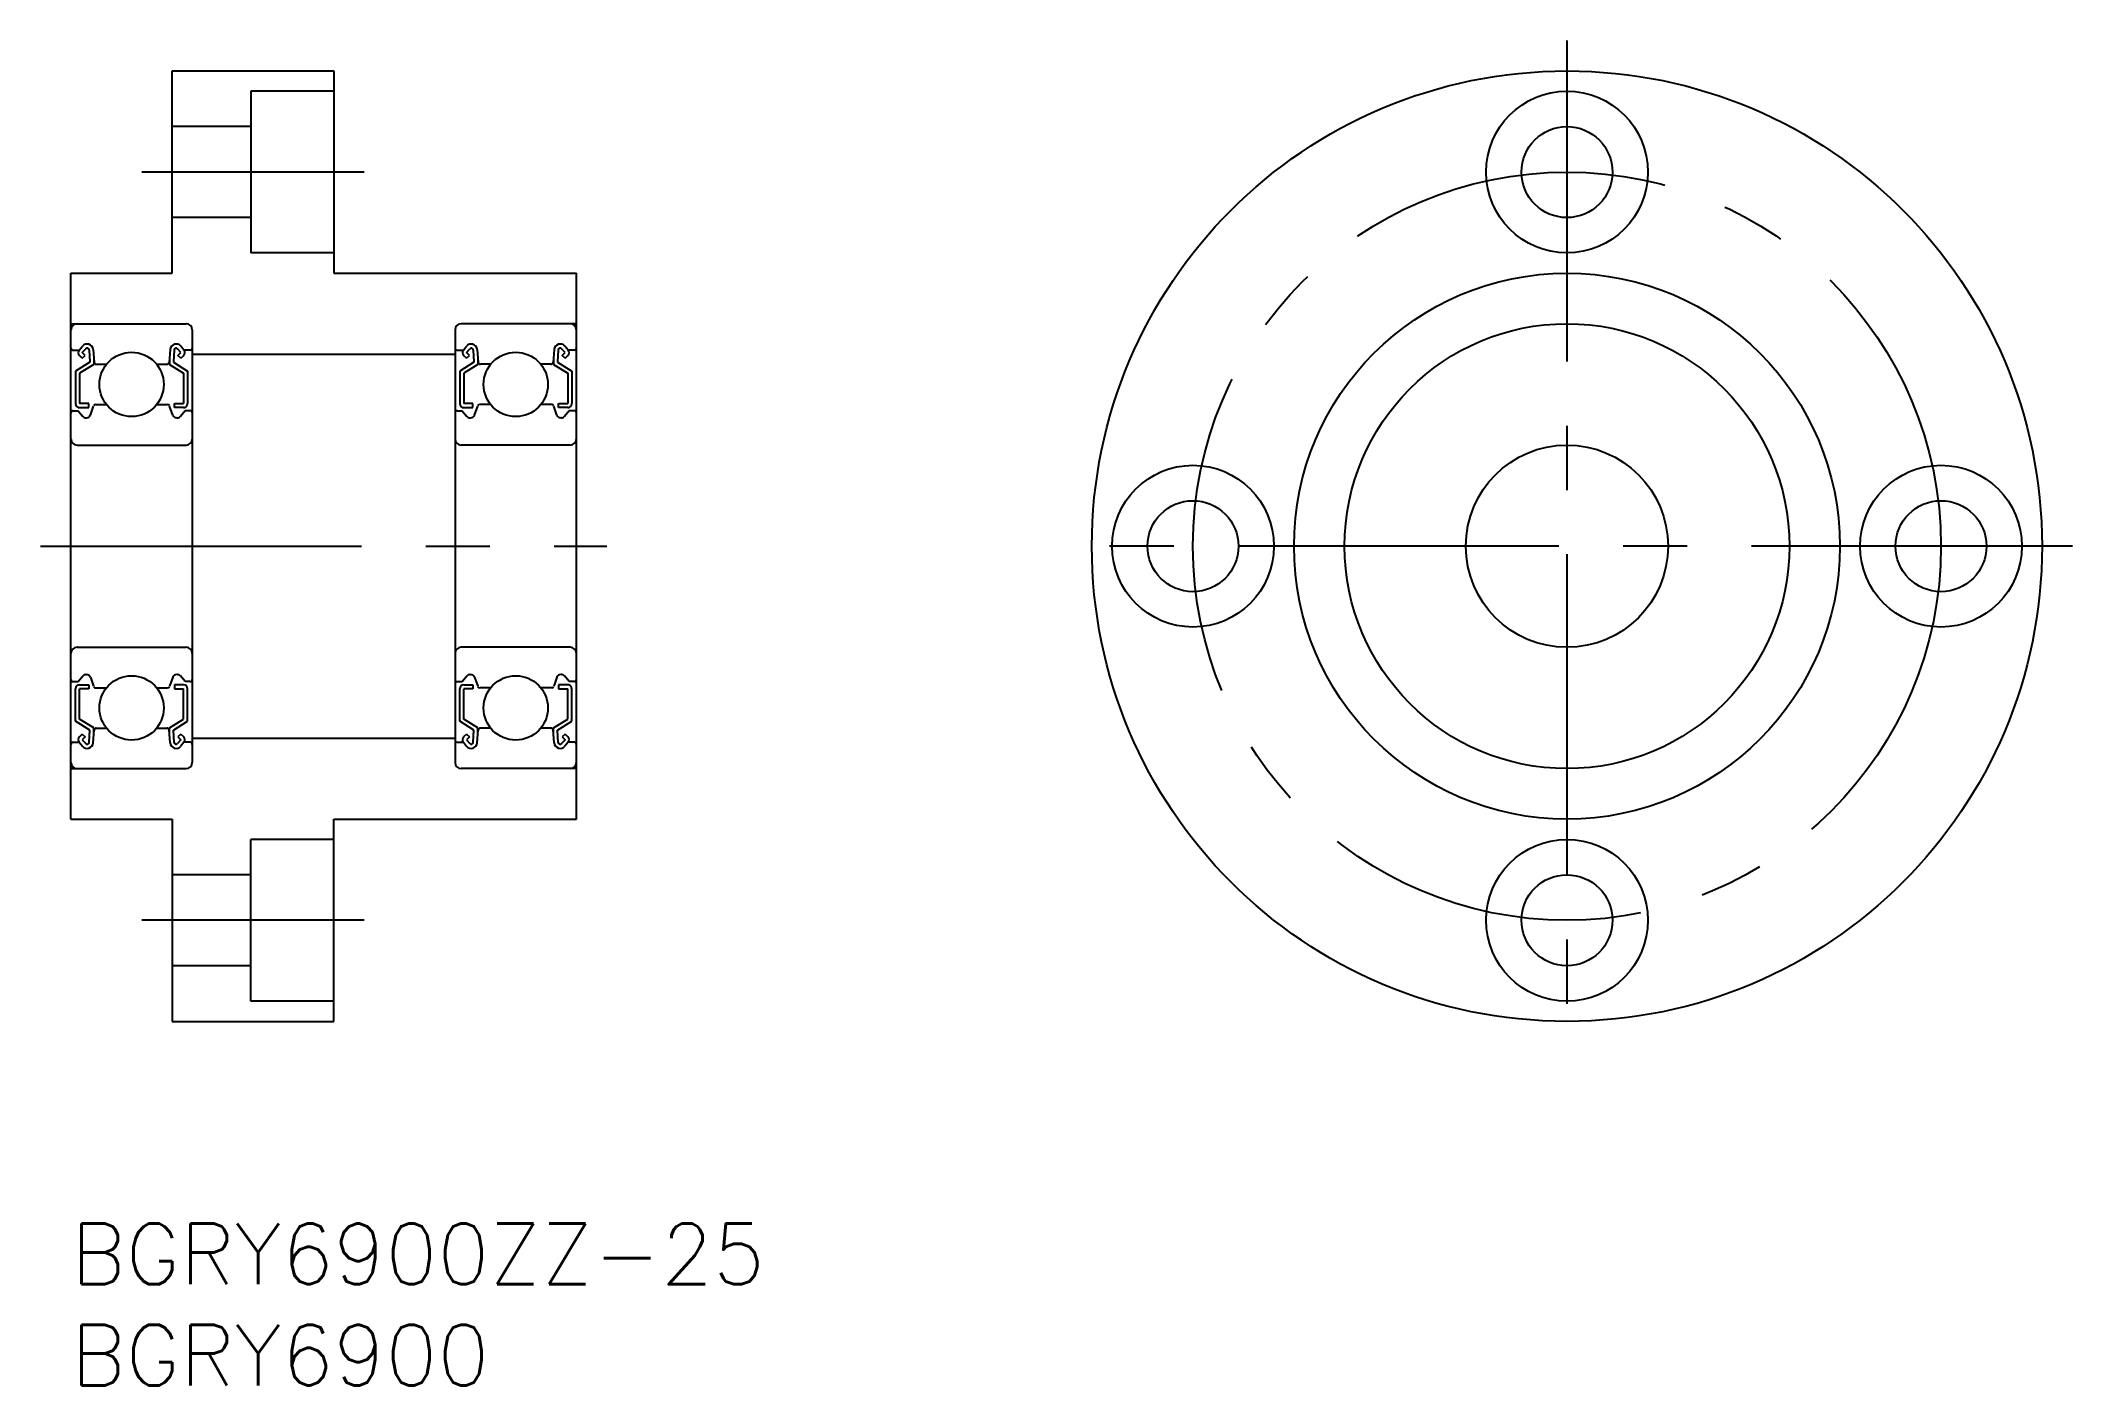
# Model space of a CAD drawing. Extents: x -1 to 99, y -8 to 59.
import ezdxf

# ---------------------------------------------------------------- set-up
doc = ezdxf.new("R2010")
doc.units = 0
doc.header["$LTSCALE"] = 0.5
doc.linetypes.add('CENTER', pattern=[50.8, 31.75, -6.35, 6.35, -6.35])
for name, color, linetype in [('MSM_CENTER', 1, 'CENTER'), ('MSM_CONTINUOUS', 7, 'CONTINUOUS'), ('MSM_PART_NUMBER', 7, 'CONTINUOUS')]:
    doc.layers.add(name, color=color, linetype=linetype)
doc.styles.get("Standard").update_dxf_attribs({"font": 'txt.shx', "height": 3, "bigfont": 'bigfont.shx'})

# ---------------------------------------------------------------- blocks, each defined once
blk = doc.blocks.new('*U2')
at = {"layer": 'MSM_PART_NUMBER'}
blk.add_text('BGRY6900ZZ-25', height=3, dxfattribs=at).set_placement((0, -3))
blk = doc.blocks.new('*U3')
at = {"layer": 'MSM_PART_NUMBER'}
blk.add_text('BGRY6900', height=3, dxfattribs=at).set_placement((0, -8))

msp = doc.modelspace()

# ---------------------------------------------------------------- linework, layer by layer
at = {"layer": 'MSM_CENTER'}
for p, q in [((74, 58.5), (74, 8.5)), ((14.5, 52), (3.5, 52)), ((-1.5, 33.5), (26.5, 33.5)), ((99, 33.5), (49, 33.5)), ((14.5, 15), (3.5, 15))]:
    msp.add_line(p, q, dxfattribs=at)
msp.add_circle((74, 33.5), 18.5, dxfattribs=at)
at = {"layer": 'MSM_CONTINUOUS'}
for p, q in [((5, 57), (13, 57)), ((5, 47), (5, 57)), ((13, 57), (13, 47)), ((13, 56), (8.9, 56)), ((8.9, 56), (8.9, 48)), ((8.9, 54.25), (5, 54.25)), ((8.9, 49.75), (5, 49.75)), ((13, 48), (8.9, 48)), ((0, 20), (0, 47)), ((0, 47), (5, 47)), ((13, 47), (25, 47)), ((25, 20), (25, 47)), ((0, 44.5), (5.7, 44.5)), ((25, 44.5), (19.3, 44.5)), ((0.41, 43.2), (0.57, 43.39)), ((0.56, 43.07), (0.73, 43.26)), ((1.1, 43.23), (1.15, 42.59)), ((4.9, 43.23), (4.85, 42.59)), ((5.44, 43.07), (5.27, 43.26)), ((5.59, 43.2), (5.43, 43.39)), ((6, 44.2), (6, 22.8)), ((19, 44.2), (19, 22.8)), ((19.41, 43.2), (19.57, 43.39)), ((19.56, 43.07), (19.73, 43.26)), ((20.1, 43.23), (20.15, 42.59)), ((23.9, 43.23), (23.85, 42.59)), ((24.44, 43.07), (24.27, 43.26)), ((24.59, 43.2), (24.43, 43.39)), ((0.1, 43.2), (0.41, 43.2)), ((0.93, 42.6), (0.23, 42.16)), ((0.56, 42.79), (0.42, 42.93)), ((1.13, 42.49), (0.43, 42.05)), ((0.7, 42.93), (0.56, 43.07)), ((0.56, 42.79), (0.7, 42.93)), ((0.9, 43.21), (0.93, 42.6)), ((1.13, 42.83), (1.13, 42.49)), ((1.25, 42.5), (1.77, 42.5)), ((4.23, 42.5), (4.75, 42.5)), ((4.87, 42.83), (4.87, 42.49)), ((4.87, 42.49), (5.57, 42.05)), ((5.1, 43.21), (5.07, 42.6)), ((5.07, 42.6), (5.77, 42.16)), ((5.29, 42.93), (5.44, 43.07)), ((5.44, 42.79), (5.29, 42.93)), ((5.44, 42.79), (5.58, 42.93)), ((5.9, 43.2), (5.59, 43.2)), ((6, 43), (19, 43)), ((19.1, 43.2), (19.41, 43.2)), ((19.93, 42.6), (19.23, 42.16)), ((19.56, 42.79), (19.42, 42.93)), ((20.13, 42.49), (19.43, 42.05)), ((19.71, 42.93), (19.56, 43.07)), ((19.56, 42.79), (19.71, 42.93)), ((19.9, 43.21), (19.93, 42.6)), ((20.13, 42.83), (20.13, 42.49)), ((20.77, 42.5), (20.25, 42.5)), ((23.75, 42.5), (23.23, 42.5)), ((23.87, 42.83), (23.87, 42.49)), ((23.87, 42.49), (24.57, 42.05)), ((24.1, 43.21), (24.07, 42.6)), ((24.07, 42.6), (24.77, 42.16)), ((24.29, 42.93), (24.44, 43.07)), ((24.44, 42.79), (24.29, 42.93)), ((24.44, 42.79), (24.58, 42.93)), ((24.9, 43.2), (24.59, 43.2)), ((0.23, 42.16), (0.23, 40.55)), ((0.43, 42.05), (0.43, 40.55)), ((5.57, 42.05), (5.57, 40.55)), ((5.77, 42.16), (5.77, 40.55)), ((19.23, 42.16), (19.23, 40.55)), ((19.43, 42.05), (19.43, 40.55)), ((24.57, 42.05), (24.57, 40.55)), ((24.77, 42.16), (24.77, 40.55)), ((0.1, 40.2), (0.35, 40.2)), ((0.35, 40.2), (0.58, 39.92)), ((0.88, 40.55), (0.43, 40.55)), ((0.43, 40.35), (0.88, 40.35)), ((0.88, 40.35), (0.88, 40.55)), ((0.96, 39.98), (1.12, 40.43)), ((1.22, 40.5), (1.77, 40.5)), ((4.23, 40.5), (4.78, 40.5)), ((5.04, 39.98), (4.88, 40.43)), ((5.12, 40.55), (5.57, 40.55)), ((5.12, 40.35), (5.12, 40.55)), ((5.57, 40.35), (5.12, 40.35)), ((5.65, 40.2), (5.42, 39.92)), ((5.9, 40.2), (5.65, 40.2)), ((19.1, 40.2), (19.35, 40.2)), ((19.35, 40.2), (19.58, 39.92)), ((19.88, 40.55), (19.43, 40.55)), ((19.43, 40.35), (19.88, 40.35)), ((19.88, 40.35), (19.88, 40.55)), ((19.96, 39.98), (20.12, 40.43)), ((20.77, 40.5), (20.22, 40.5)), ((23.78, 40.5), (23.23, 40.5)), ((24.04, 39.98), (23.88, 40.43)), ((24.12, 40.55), (24.57, 40.55)), ((24.12, 40.35), (24.12, 40.55)), ((24.57, 40.35), (24.12, 40.35)), ((24.65, 40.2), (24.42, 39.92)), ((24.9, 40.2), (24.65, 40.2)), ((0.74, 39.85), (0.77, 39.85)), ((5.26, 39.85), (5.23, 39.85)), ((19.74, 39.85), (19.77, 39.85)), ((24.26, 39.85), (24.23, 39.85)), ((0.3, 38.5), (5.7, 38.5)), ((24.7, 38.5), (19.3, 38.5)), ((0.3, 28.5), (5.7, 28.5)), ((24.7, 28.5), (19.3, 28.5)), ((0.74, 27.15), (0.77, 27.15)), ((5.26, 27.15), (5.23, 27.15)), ((19.74, 27.15), (19.77, 27.15)), ((24.26, 27.15), (24.23, 27.15)), ((0.1, 26.8), (0.35, 26.8)), ((0.23, 24.84), (0.23, 26.45)), ((0.35, 26.8), (0.58, 27.08)), ((0.43, 26.65), (0.88, 26.65)), ((0.43, 24.95), (0.43, 26.45)), ((0.88, 26.45), (0.43, 26.45)), ((0.88, 26.65), (0.88, 26.45)), ((0.96, 27.02), (1.12, 26.57)), ((1.22, 26.5), (1.77, 26.5)), ((4.23, 26.5), (4.78, 26.5)), ((5.04, 27.02), (4.88, 26.57)), ((5.57, 26.65), (5.12, 26.65)), ((5.12, 26.65), (5.12, 26.45)), ((5.12, 26.45), (5.57, 26.45)), ((5.65, 26.8), (5.42, 27.08)), ((5.57, 24.95), (5.57, 26.45)), ((5.9, 26.8), (5.65, 26.8)), ((5.77, 24.84), (5.77, 26.45)), ((19.1, 26.8), (19.35, 26.8)), ((19.23, 24.84), (19.23, 26.45)), ((19.35, 26.8), (19.58, 27.08)), ((19.43, 26.65), (19.88, 26.65)), ((19.43, 24.95), (19.43, 26.45)), ((19.88, 26.45), (19.43, 26.45)), ((19.88, 26.65), (19.88, 26.45)), ((19.96, 27.02), (20.12, 26.57)), ((20.77, 26.5), (20.22, 26.5)), ((23.78, 26.5), (23.23, 26.5)), ((24.04, 27.02), (23.88, 26.57)), ((24.57, 26.65), (24.12, 26.65)), ((24.12, 26.65), (24.12, 26.45)), ((24.12, 26.45), (24.57, 26.45)), ((24.65, 26.8), (24.42, 27.08)), ((24.57, 24.95), (24.57, 26.45)), ((24.9, 26.8), (24.65, 26.8)), ((24.77, 24.84), (24.77, 26.45)), ((0.93, 24.4), (0.23, 24.84)), ((0.56, 24.21), (0.42, 24.07)), ((1.13, 24.51), (0.43, 24.95)), ((0.56, 24.21), (0.7, 24.07)), ((0.9, 23.79), (0.93, 24.4)), ((1.1, 23.77), (1.15, 24.41)), ((1.13, 24.17), (1.13, 24.51)), ((1.25, 24.5), (1.77, 24.5)), ((4.23, 24.5), (4.75, 24.5)), ((4.9, 23.77), (4.85, 24.41)), ((4.87, 24.51), (5.57, 24.95)), ((4.87, 24.17), (4.87, 24.51)), ((5.07, 24.4), (5.77, 24.84)), ((5.1, 23.79), (5.07, 24.4)), ((5.44, 24.21), (5.29, 24.07)), ((5.44, 24.21), (5.58, 24.07)), ((19.93, 24.4), (19.23, 24.84)), ((19.56, 24.21), (19.42, 24.07)), ((20.13, 24.51), (19.43, 24.95)), ((19.56, 24.21), (19.71, 24.07)), ((19.9, 23.79), (19.93, 24.4)), ((20.1, 23.77), (20.15, 24.41)), ((20.13, 24.17), (20.13, 24.51)), ((20.77, 24.5), (20.25, 24.5)), ((23.75, 24.5), (23.23, 24.5)), ((23.9, 23.77), (23.85, 24.41)), ((23.87, 24.51), (24.57, 24.95)), ((23.87, 24.17), (23.87, 24.51)), ((24.07, 24.4), (24.77, 24.84)), ((24.1, 23.79), (24.07, 24.4)), ((24.44, 24.21), (24.29, 24.07)), ((24.44, 24.21), (24.58, 24.07)), ((0.1, 23.8), (0.41, 23.8)), ((0.41, 23.8), (0.57, 23.61)), ((0.7, 24.07), (0.56, 23.93)), ((0.56, 23.93), (0.73, 23.74)), ((5.44, 23.93), (5.27, 23.74)), ((5.29, 24.07), (5.44, 23.93)), ((5.59, 23.8), (5.43, 23.61)), ((5.9, 23.8), (5.59, 23.8)), ((6, 24), (19, 24)), ((19.1, 23.8), (19.41, 23.8)), ((19.41, 23.8), (19.57, 23.61)), ((19.71, 24.07), (19.56, 23.93)), ((19.56, 23.93), (19.73, 23.74)), ((24.44, 23.93), (24.27, 23.74)), ((24.29, 24.07), (24.44, 23.93)), ((24.59, 23.8), (24.43, 23.61)), ((24.9, 23.8), (24.59, 23.8)), ((0, 22.5), (5.7, 22.5)), ((25, 22.5), (19.3, 22.5)), ((0, 20), (5, 20)), ((5, 20), (5, 10)), ((13, 10), (13, 20)), ((13, 20), (25, 20)), ((8.9, 11), (8.9, 19)), ((13, 19), (8.9, 19)), ((8.9, 17.25), (5, 17.25)), ((8.9, 12.75), (5, 12.75)), ((13, 11), (8.9, 11)), ((5, 10), (13, 10))]:
    msp.add_line(p, q, dxfattribs=at)
for centre, radius in [((74, 33.5), 23.5), ((74, 52), 4), ((74, 52), 2.25), ((74, 33.5), 13.5), ((74, 33.5), 11), ((3, 41.5), 1.59), ((22, 41.5), 1.59), ((74, 33.5), 5), ((55.5, 33.5), 4), ((92.5, 33.5), 4), ((55.5, 33.5), 2.25), ((92.5, 33.5), 2.25), ((3, 25.5), 1.59), ((22, 25.5), 1.59), ((74, 15), 4), ((74, 15), 2.25)]:
    msp.add_circle(centre, radius, dxfattribs=at)
for centre, radius, start, end in [((0.3, 44.2), 0.3, 90, 180), ((5.7, 44.2), 0.3, 0, 90), ((19.3, 44.2), 0.3, 90, 180), ((24.7, 44.2), 0.3, 0, 90), ((0.1, 43.3), 0.1, 180, 270), ((0.8, 43.2), 0.298, 5.0005, 140.1714), ((0.8, 43.2), 0.0983, 4.6645, 139.9739), ((5.2, 43.2), 0.298, 39.8286, 174.9997), ((5.2, 43.2), 0.0983, 40.0264, 175.3357), ((5.9, 43.3), 0.1, 269.9995, 359.9913), ((19.1, 43.3), 0.1, 180.0087, 270.0005), ((19.8, 43.2), 0.298, 5.0003, 140.1714), ((19.8, 43.2), 0.0983, 4.6643, 139.9736), ((24.2, 43.2), 0.298, 39.8286, 174.9995), ((24.2, 43.2), 0.0983, 40.0261, 175.3355), ((24.9, 43.3), 0.1, 270, 360), ((0.56, 43.07), 0.2, 139.8648, 225.0001), ((1.25, 42.6), 0.1, 185.1444, 270), ((4.75, 42.6), 0.1, 269.9995, 354.8557), ((5.44, 43.07), 0.2, 314.9967, 40.1353), ((19.56, 43.07), 0.2, 139.8647, 225.0033), ((20.25, 42.6), 0.1, 185.1443, 270.0005), ((23.75, 42.6), 0.1, 270, 354.8556), ((24.44, 43.07), 0.2, 314.9999, 40.1352), ((0.43, 40.55), 0.2, 180.0001, 270), ((1.22, 40.4), 0.1, 89.9995, 160.1157), ((4.78, 40.4), 0.1, 19.8845, 90.0002), ((5.57, 40.55), 0.2, 269.9998, 359.9956), ((19.43, 40.55), 0.2, 180.0044, 270.0002), ((20.22, 40.4), 0.1, 89.9998, 160.1155), ((23.78, 40.4), 0.1, 19.8843, 90.0005), ((24.57, 40.55), 0.2, 270, 359.9999), ((0.1, 40.1), 0.1, 89.9995, 180), ((0.74, 40.05), 0.2, 220.1384, 270), ((0.77, 40.05), 0.2, 270, 340.1117), ((5.23, 40.05), 0.2, 199.8883, 269.9998), ((5.26, 40.05), 0.2, 269.9998, 319.8615), ((5.9, 40.1), 0.1, 359.9913, 90.0002), ((19.1, 40.1), 0.1, 89.9998, 180.0087), ((19.74, 40.05), 0.2, 220.1385, 270.0002), ((19.77, 40.05), 0.2, 270.0002, 340.1117), ((24.23, 40.05), 0.2, 199.8883, 270), ((24.26, 40.05), 0.2, 270, 319.8616), ((24.9, 40.1), 0.1, 360, 90.0005), ((0.3, 38.8), 0.3, 180, 270), ((5.7, 38.8), 0.3, 270, 0), ((19.3, 38.8), 0.3, 180, 270), ((24.7, 38.8), 0.3, 270, 0), ((0.3, 28.2), 0.3, 90, 180), ((5.7, 28.2), 0.3, 0, 90), ((19.3, 28.2), 0.3, 90, 180), ((24.7, 28.2), 0.3, 0, 90), ((0.74, 26.95), 0.199, 89.874, 139.9135), ((0.77, 26.95), 0.2, 19.8883, 90), ((5.23, 26.95), 0.2, 90.0002, 160.1117), ((5.26, 26.95), 0.2, 40.1385, 90.0002), ((19.74, 26.95), 0.2, 89.998, 139.8693), ((19.77, 26.95), 0.2, 19.8858, 90.0066), ((24.23, 26.95), 0.2, 90, 160.1117), ((24.26, 26.95), 0.2, 40.1384, 90), ((0.1, 26.9), 0.1, 180, 270.0005), ((0.43, 26.45), 0.2, 90, 179.9999), ((1.22, 26.6), 0.1, 199.8843, 270.0005), ((4.78, 26.6), 0.1, 269.9998, 340.1155), ((5.57, 26.45), 0.2, 0.0044, 90.0002), ((5.9, 26.9), 0.1, 269.9998, 0.0087), ((19.1, 26.9), 0.1, 180.0091, 269.9764), ((19.43, 26.45), 0.2, 89.9998, 179.9956), ((20.22, 26.6), 0.1, 199.8845, 270.0002), ((23.78, 26.6), 0.1, 269.9995, 340.1157), ((24.57, 26.45), 0.2, 359.9931, 90.0069), ((24.9, 26.9), 0.1, 269.9995, 0), ((1.25, 24.4), 0.1, 90, 174.8556), ((4.75, 24.4), 0.1, 5.1443, 90.0005), ((20.25, 24.4), 0.1, 89.9995, 174.8557), ((23.75, 24.4), 0.1, 5.1444, 90), ((0.1, 23.7), 0.1, 90, 180), ((0.56, 23.93), 0.199, 134.6148, 220.286), ((0.8, 23.8), 0.298, 219.8286, 354.9995), ((0.8, 23.8), 0.0983, 220.0261, 355.3355), ((5.2, 23.8), 0.298, 185.0003, 320.1714), ((5.2, 23.8), 0.0983, 184.6643, 319.9736), ((5.44, 23.93), 0.2, 319.8647, 45.0033), ((5.9, 23.7), 0.1, 0.0087, 90.0005), ((19.1, 23.7), 0.1, 89.9995, 179.9913), ((19.56, 23.93), 0.2, 134.9967, 220.1353), ((19.8, 23.8), 0.298, 219.8286, 354.9997), ((19.8, 23.8), 0.0983, 220.0264, 355.3357), ((24.2, 23.8), 0.298, 185.0005, 320.1714), ((24.2, 23.8), 0.0983, 184.6645, 319.9739), ((24.44, 23.93), 0.199, 319.714, 45.3852), ((24.9, 23.7), 0.1, 0, 90), ((0.3, 22.8), 0.3, 180, 270), ((5.7, 22.8), 0.3, 270, 0), ((19.3, 22.8), 0.3, 180, 270), ((24.7, 22.8), 0.3, 270, 0)]:
    msp.add_arc(centre, radius, start, end, dxfattribs=at)

# ---------------------------------------------------------------- block references
for name in ['*U2', '*U3']:
    msp.add_blockref(name, (0, 0), dxfattribs=at)

doc.saveas('drawing.dxf')
